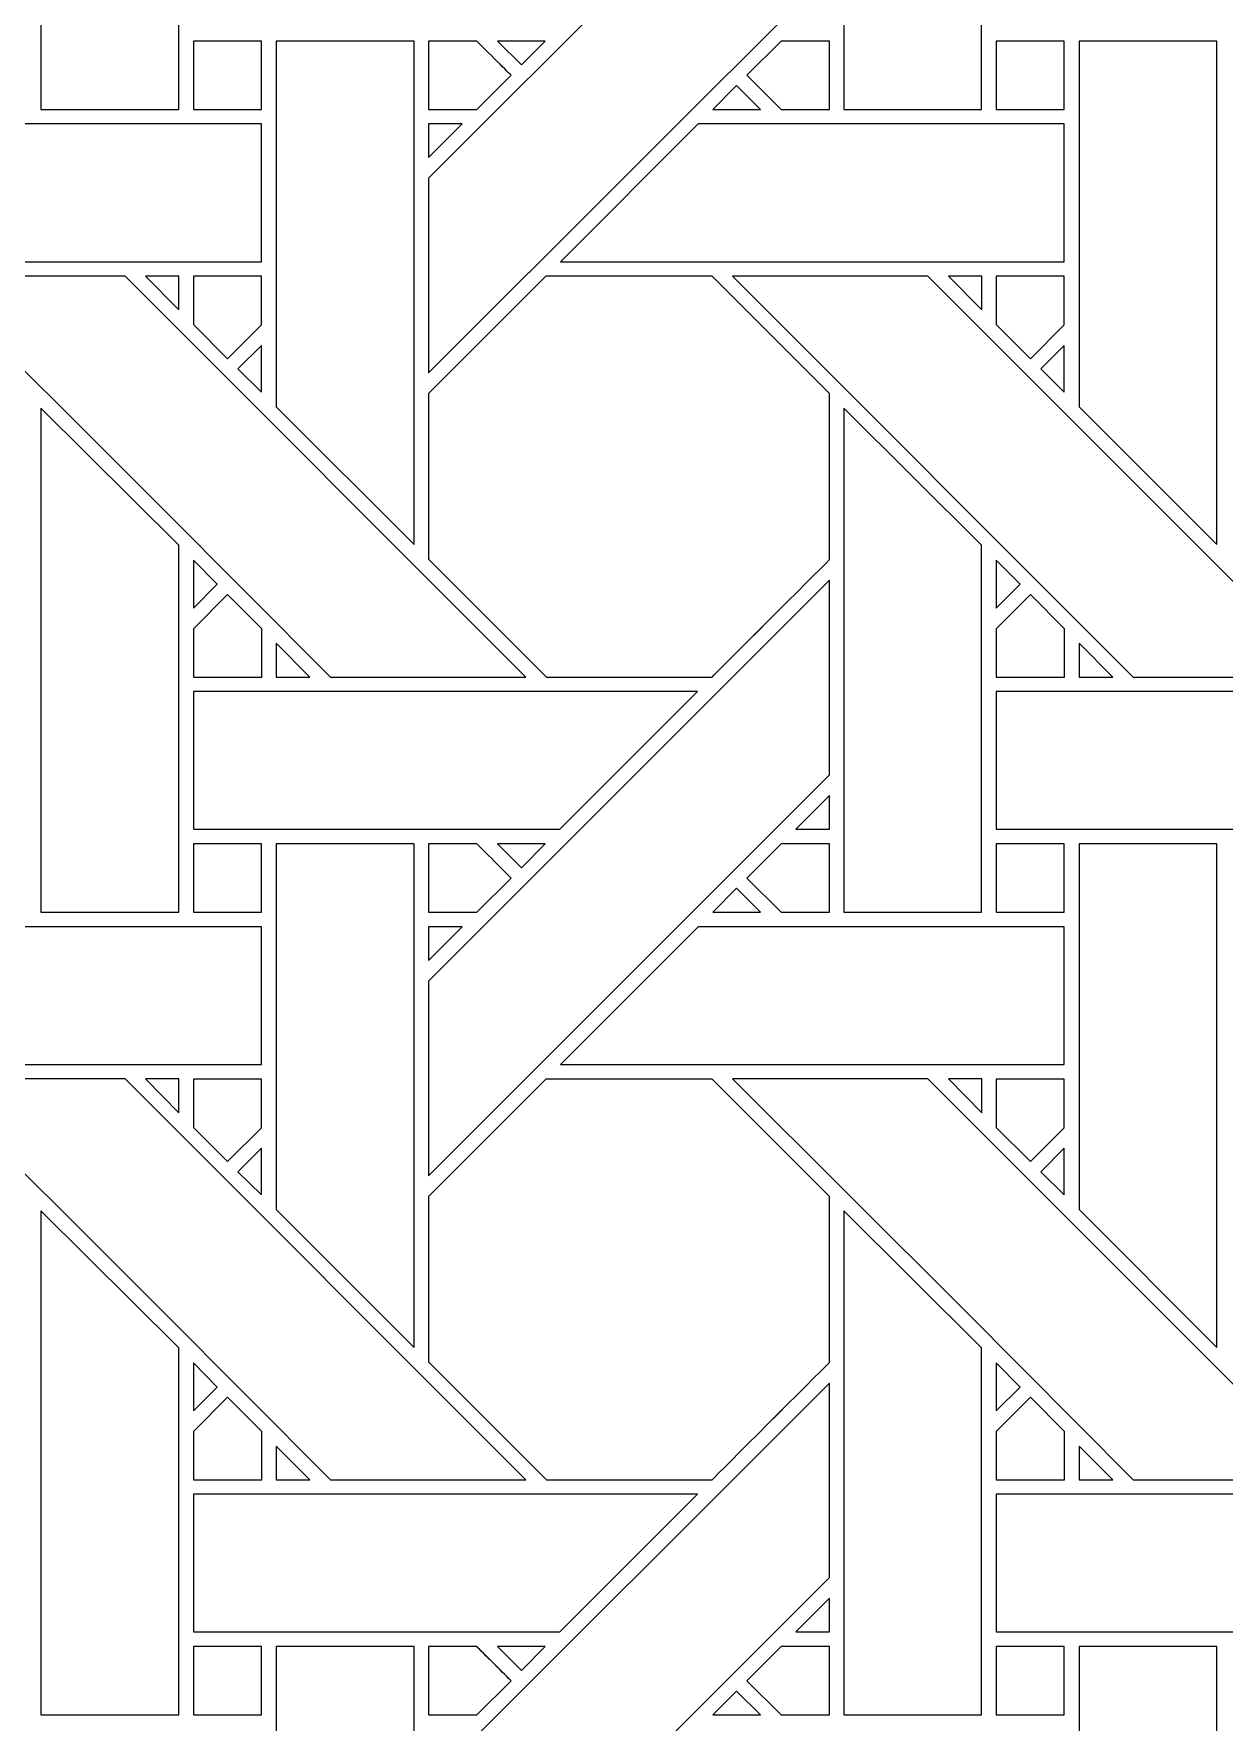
# Model space of a CAD drawing. Header units: inches. Extents: x 3.4 to 21.4, y 0.1 to 18.1.
# Drawn here: x 14.051 to 15.458, y 2.405 to 4.4 of the extents above; entities that cross this region are included whole.
import ezdxf

# ---------------------------------------------------------------- set-up
doc = ezdxf.new("R2010")
doc.units = ezdxf.units.IN
doc.header["$MEASUREMENT"] = 0
doc.layers.add('Design', color=7, linetype='Continuous', lineweight=0)

msp = doc.modelspace()

# ---------------------------------------------------------------- linework, layer by layer
at = {"layer": 'Design'}
for points, knots in [([(12.3829, 18.0948), (7.4123, 18.0948), (3.3829, 14.0653), (3.3829, 9.0948), (3.3829, 4.1242), (7.4123, 0.0948), (12.3829, 0.0948), (17.3534, 0.0948), (21.3829, 4.1242), (21.3829, 9.0948), (21.3829, 14.0653), (17.3534, 18.0948), (12.3829, 18.0948)], [0, 0, 0, 0, 1, 1, 1, 2, 2, 2, 3, 3, 3, 4, 4, 4, 4]), ([(12.3829, 17.2202), (7.8953, 17.2202), (4.2574, 13.5823), (4.2574, 9.0948), (4.2574, 4.6072), (7.8953, 0.9693), (12.3829, 0.9693), (16.8704, 0.9693), (20.5083, 4.6072), (20.5083, 9.0948), (20.5083, 13.5823), (16.8704, 17.2202), (12.3829, 17.2202)], [0, 0, 0, 0, 1, 1, 1, 2, 2, 2, 3, 3, 3, 4, 4, 4, 4]), ([(14.2227, 4.7445), (14.2227, 4.7445), (14.2227, 4.3108), (14.2227, 4.3108), (14.2227, 4.3108), (14.0599, 4.3108), (14.0599, 4.3108), (14.0599, 4.3108), (14.0599, 4.9066), (14.0599, 4.9066), (14.0599, 4.9066), (14.2227, 4.7445), (14.2227, 4.7445)], [0, 0, 0, 0, 1, 1, 1, 2, 2, 2, 3, 3, 3, 4, 4, 4, 4]), ([(15.1714, 4.7445), (15.1714, 4.7445), (15.1714, 4.3108), (15.1714, 4.3108), (15.1714, 4.3108), (15.0087, 4.3108), (15.0087, 4.3108), (15.0087, 4.3108), (15.0087, 4.9066), (15.0087, 4.9066), (15.0087, 4.9066), (15.1714, 4.7445), (15.1714, 4.7445)], [0, 0, 0, 0, 1, 1, 1, 2, 2, 2, 3, 3, 3, 4, 4, 4, 4]), ([(14.5179, 4.2294), (14.5179, 4.2294), (14.9915, 4.703), (14.9915, 4.703), (14.9915, 4.703), (14.9915, 4.473), (14.9915, 4.473), (14.9915, 4.473), (14.5179, 3.9994), (14.5179, 3.9994), (14.5179, 3.9994), (14.5179, 4.2294), (14.5179, 4.2294)], [0, 0, 0, 0, 1, 1, 1, 2, 2, 2, 3, 3, 3, 4, 4, 4, 4]), ([(14.24, 4.3915), (14.24, 4.3915), (14.3203, 4.3915), (14.3203, 4.3915), (14.3203, 4.3915), (14.3203, 4.3107), (14.3203, 4.3107), (14.3203, 4.3107), (14.24, 4.3107), (14.24, 4.3107), (14.24, 4.3107), (14.24, 4.3915), (14.24, 4.3915)], [0, 0, 0, 0, 1, 1, 1, 2, 2, 2, 3, 3, 3, 4, 4, 4, 4]), ([(14.24, 4.3107), (14.24, 4.3107), (14.24, 4.3915), (14.24, 4.3915), (14.24, 4.3915), (14.3203, 4.3915), (14.3203, 4.3915), (14.3203, 4.3915), (14.3203, 4.3107), (14.3203, 4.3107), (14.3203, 4.3107), (14.24, 4.3107), (14.24, 4.3107)], [0, 0, 0, 0, 1, 1, 1, 2, 2, 2, 3, 3, 3, 4, 4, 4, 4]), ([(14.5007, 4.3916), (14.5007, 4.3916), (14.5007, 3.7964), (14.5007, 3.7964), (14.5007, 3.7964), (14.3378, 3.9594), (14.3378, 3.9594), (14.3378, 3.9594), (14.3378, 4.3916), (14.3378, 4.3916), (14.3378, 4.3916), (14.5007, 4.3916), (14.5007, 4.3916)], [0, 0, 0, 0, 1, 1, 1, 2, 2, 2, 3, 3, 3, 4, 4, 4, 4]), ([(14.5749, 4.3915), (14.5801, 4.3864), (14.6108, 4.3556), (14.6153, 4.3512), (14.6153, 4.3512), (14.5748, 4.3107), (14.5748, 4.3107), (14.5748, 4.3107), (14.5179, 4.3107), (14.5179, 4.3107), (14.5179, 4.3107), (14.5179, 4.3915), (14.5179, 4.3915), (14.5179, 4.3915), (14.5749, 4.3915), (14.5749, 4.3915)], [0, 0, 0, 0, 1, 1, 1, 2, 2, 2, 3, 3, 3, 4, 4, 4, 5, 5, 5, 5]), ([(14.5179, 4.3107), (14.5179, 4.3107), (14.5179, 4.3915), (14.5179, 4.3915), (14.5179, 4.3915), (14.5749, 4.3915), (14.5749, 4.3915), (14.5801, 4.3864), (14.6108, 4.3556), (14.6153, 4.3512), (14.6153, 4.3512), (14.5748, 4.3107), (14.5748, 4.3107), (14.5748, 4.3107), (14.5179, 4.3107), (14.5179, 4.3107)], [0, 0, 0, 0, 1, 1, 1, 2, 2, 2, 3, 3, 3, 4, 4, 4, 5, 5, 5, 5]), ([(14.5993, 4.3916), (14.5993, 4.3916), (14.6557, 4.3916), (14.6557, 4.3916), (14.6557, 4.3916), (14.6275, 4.3634), (14.6275, 4.3634), (14.6275, 4.3634), (14.5993, 4.3916), (14.5993, 4.3916)], [0, 0, 0, 0, 1, 1, 1, 2, 2, 2, 3, 3, 3, 3]), ([(14.9344, 4.3107), (14.9344, 4.3107), (14.8941, 4.3511), (14.8941, 4.3511), (14.8941, 4.3511), (14.9345, 4.3915), (14.9345, 4.3915), (14.9345, 4.3915), (14.9915, 4.3915), (14.9915, 4.3915), (14.9915, 4.3915), (14.9915, 4.3107), (14.9915, 4.3107), (14.9915, 4.3107), (14.9344, 4.3107), (14.9344, 4.3107)], [0, 0, 0, 0, 1, 1, 1, 2, 2, 2, 3, 3, 3, 4, 4, 4, 5, 5, 5, 5]), ([(14.8941, 4.3511), (14.8941, 4.3511), (14.9345, 4.3915), (14.9345, 4.3915), (14.9345, 4.3915), (14.9915, 4.3915), (14.9915, 4.3915), (14.9915, 4.3915), (14.9915, 4.3107), (14.9915, 4.3107), (14.9915, 4.3107), (14.9344, 4.3107), (14.9344, 4.3107), (14.9344, 4.3107), (14.8941, 4.3511), (14.8941, 4.3511)], [0, 0, 0, 0, 1, 1, 1, 2, 2, 2, 3, 3, 3, 4, 4, 4, 5, 5, 5, 5]), ([(15.1887, 4.3915), (15.1887, 4.3915), (15.269, 4.3915), (15.269, 4.3915), (15.269, 4.3915), (15.269, 4.3107), (15.269, 4.3107), (15.269, 4.3107), (15.1887, 4.3107), (15.1887, 4.3107), (15.1887, 4.3107), (15.1887, 4.3915), (15.1887, 4.3915)], [0, 0, 0, 0, 1, 1, 1, 2, 2, 2, 3, 3, 3, 4, 4, 4, 4]), ([(15.1887, 4.3107), (15.1887, 4.3107), (15.1887, 4.3915), (15.1887, 4.3915), (15.1887, 4.3915), (15.269, 4.3915), (15.269, 4.3915), (15.269, 4.3915), (15.269, 4.3107), (15.269, 4.3107), (15.269, 4.3107), (15.1887, 4.3107), (15.1887, 4.3107)], [0, 0, 0, 0, 1, 1, 1, 2, 2, 2, 3, 3, 3, 4, 4, 4, 4]), ([(15.4494, 4.3916), (15.4494, 4.3916), (15.4494, 3.7964), (15.4494, 3.7964), (15.4494, 3.7964), (15.2865, 3.9594), (15.2865, 3.9594), (15.2865, 3.9594), (15.2865, 4.3916), (15.2865, 4.3916), (15.2865, 4.3916), (15.4494, 4.3916), (15.4494, 4.3916)], [0, 0, 0, 0, 1, 1, 1, 2, 2, 2, 3, 3, 3, 4, 4, 4, 4]), ([(14.9102, 4.3108), (14.9102, 4.3108), (14.8537, 4.3108), (14.8537, 4.3108), (14.8537, 4.3108), (14.8819, 4.339), (14.8819, 4.339), (14.8819, 4.339), (14.9102, 4.3108), (14.9102, 4.3108)], [0, 0, 0, 0, 1, 1, 1, 2, 2, 2, 3, 3, 3, 3]), ([(13.725, 4.1308), (13.725, 4.1308), (13.8878, 4.2936), (13.8878, 4.2936), (13.8878, 4.2936), (14.3203, 4.2936), (14.3203, 4.2936), (14.3203, 4.2936), (14.3203, 4.1308), (14.3203, 4.1308), (14.3203, 4.1308), (13.725, 4.1308), (13.725, 4.1308)], [0, 0, 0, 0, 1, 1, 1, 2, 2, 2, 3, 3, 3, 4, 4, 4, 4]), ([(14.5577, 4.2936), (14.5577, 4.2936), (14.5179, 4.2538), (14.5179, 4.2538), (14.5179, 4.2538), (14.5179, 4.2936), (14.5179, 4.2936), (14.5179, 4.2936), (14.5577, 4.2936), (14.5577, 4.2936)], [0, 0, 0, 0, 1, 1, 1, 2, 2, 2, 3, 3, 3, 3]), ([(14.6737, 4.1308), (14.6737, 4.1308), (14.8365, 4.2936), (14.8365, 4.2936), (14.8365, 4.2936), (15.269, 4.2936), (15.269, 4.2936), (15.269, 4.2936), (15.269, 4.1308), (15.269, 4.1308), (15.269, 4.1308), (14.6737, 4.1308), (14.6737, 4.1308)], [0, 0, 0, 0, 1, 1, 1, 2, 2, 2, 3, 3, 3, 4, 4, 4, 4]), ([(14.2027, 3.84), (14.2027, 3.84), (13.9283, 4.1137), (13.9283, 4.1137), (13.9283, 4.1137), (14.1592, 4.1137), (14.1592, 4.1137), (14.1592, 4.1137), (14.6329, 3.64), (14.6329, 3.64), (14.6329, 3.64), (14.4018, 3.64), (14.4018, 3.64), (14.4018, 3.64), (14.2027, 3.84), (14.2027, 3.84)], [0, 0, 0, 0, 1, 1, 1, 2, 2, 2, 3, 3, 3, 4, 4, 4, 5, 5, 5, 5]), ([(14.2228, 4.1137), (14.2228, 4.1137), (14.2228, 4.0739), (14.2228, 4.0739), (14.2228, 4.0739), (14.1833, 4.1137), (14.1833, 4.1137), (14.1833, 4.1137), (14.2228, 4.1137), (14.2228, 4.1137)], [0, 0, 0, 0, 1, 1, 1, 2, 2, 2, 3, 3, 3, 3]), ([(14.3203, 4.1137), (14.3203, 4.1137), (14.3203, 4.0561), (14.3203, 4.0561), (14.3203, 4.0561), (14.2803, 4.0161), (14.2803, 4.0161), (14.2803, 4.0161), (14.24, 4.0564), (14.24, 4.0564), (14.24, 4.0564), (14.24, 4.1137), (14.24, 4.1137), (14.24, 4.1137), (14.3203, 4.1137), (14.3203, 4.1137)], [0, 0, 0, 0, 1, 1, 1, 2, 2, 2, 3, 3, 3, 4, 4, 4, 5, 5, 5, 5]), ([(14.2803, 4.0161), (14.2803, 4.0161), (14.24, 4.0564), (14.24, 4.0564), (14.24, 4.0564), (14.24, 4.1137), (14.24, 4.1137), (14.24, 4.1137), (14.3203, 4.1137), (14.3203, 4.1137), (14.3203, 4.1137), (14.3203, 4.0561), (14.3203, 4.0561), (14.3203, 4.0561), (14.2803, 4.0161), (14.2803, 4.0161)], [0, 0, 0, 0, 1, 1, 1, 2, 2, 2, 3, 3, 3, 4, 4, 4, 5, 5, 5, 5]), ([(14.6566, 4.1136), (14.6566, 4.1136), (14.8528, 4.1136), (14.8528, 4.1136), (14.8528, 4.1136), (14.9915, 3.9749), (14.9915, 3.9749), (14.9915, 3.9749), (14.9915, 3.7787), (14.9915, 3.7787), (14.9737, 3.7608), (14.8618, 3.649), (14.8528, 3.64), (14.8528, 3.64), (14.6571, 3.64), (14.6571, 3.64), (14.6571, 3.64), (14.5179, 3.7793), (14.5179, 3.7793), (14.5179, 3.7793), (14.5179, 3.9749), (14.5179, 3.9749), (14.5179, 3.9749), (14.6566, 4.1136), (14.6566, 4.1136)], [0, 0, 0, 0, 1, 1, 1, 2, 2, 2, 3, 3, 3, 4, 4, 4, 5, 5, 5, 6, 6, 6, 7, 7, 7, 8, 8, 8, 8]), ([(14.5179, 3.7793), (14.5179, 3.7793), (14.5179, 3.9749), (14.5179, 3.9749), (14.5179, 3.9749), (14.6566, 4.1136), (14.6566, 4.1136), (14.6566, 4.1136), (14.8528, 4.1136), (14.8528, 4.1136), (14.8528, 4.1136), (14.9915, 3.9749), (14.9915, 3.9749), (14.9915, 3.9749), (14.9915, 3.7787), (14.9915, 3.7787), (14.9737, 3.7607), (14.8617, 3.649), (14.8528, 3.64), (14.8528, 3.64), (14.6571, 3.64), (14.6571, 3.64), (14.6571, 3.64), (14.5179, 3.7793), (14.5179, 3.7793)], [0, 0, 0, 0, 1, 1, 1, 2, 2, 2, 3, 3, 3, 4, 4, 4, 5, 5, 5, 6, 6, 6, 7, 7, 7, 8, 8, 8, 8]), ([(14.877, 4.1137), (14.877, 4.1137), (15.1079, 4.1137), (15.1079, 4.1137), (15.1079, 4.1137), (15.5816, 3.64), (15.5816, 3.64), (15.5816, 3.64), (15.3506, 3.64), (15.3506, 3.64), (15.3506, 3.64), (14.877, 4.1137), (14.877, 4.1137)], [0, 0, 0, 0, 1, 1, 1, 2, 2, 2, 3, 3, 3, 4, 4, 4, 4]), ([(15.1715, 4.1137), (15.1715, 4.1137), (15.1715, 4.0739), (15.1715, 4.0739), (15.1715, 4.0739), (15.1321, 4.1137), (15.1321, 4.1137), (15.1321, 4.1137), (15.1715, 4.1137), (15.1715, 4.1137)], [0, 0, 0, 0, 1, 1, 1, 2, 2, 2, 3, 3, 3, 3]), ([(15.269, 4.1137), (15.269, 4.1137), (15.269, 4.0561), (15.269, 4.0561), (15.269, 4.0561), (15.2291, 4.0161), (15.2291, 4.0161), (15.2291, 4.0161), (15.1887, 4.0564), (15.1887, 4.0564), (15.1887, 4.0564), (15.1887, 4.1137), (15.1887, 4.1137), (15.1887, 4.1137), (15.269, 4.1137), (15.269, 4.1137)], [0, 0, 0, 0, 1, 1, 1, 2, 2, 2, 3, 3, 3, 4, 4, 4, 5, 5, 5, 5]), ([(15.2291, 4.0161), (15.2291, 4.0161), (15.1887, 4.0564), (15.1887, 4.0564), (15.1887, 4.0564), (15.1887, 4.1137), (15.1887, 4.1137), (15.1887, 4.1137), (15.269, 4.1137), (15.269, 4.1137), (15.269, 4.1137), (15.269, 4.0561), (15.269, 4.0561), (15.269, 4.0561), (15.2291, 4.0161), (15.2291, 4.0161)], [0, 0, 0, 0, 1, 1, 1, 2, 2, 2, 3, 3, 3, 4, 4, 4, 5, 5, 5, 5]), ([(14.3203, 4.0319), (14.3203, 4.0319), (14.3203, 3.9767), (14.3203, 3.9767), (14.3203, 3.9767), (14.2925, 4.0041), (14.2925, 4.0041), (14.2925, 4.0041), (14.3203, 4.0319), (14.3203, 4.0319)], [0, 0, 0, 0, 1, 1, 1, 2, 2, 2, 3, 3, 3, 3]), ([(15.269, 4.0319), (15.269, 4.0319), (15.269, 3.9767), (15.269, 3.9767), (15.269, 3.9767), (15.2412, 4.0041), (15.2412, 4.0041), (15.2412, 4.0041), (15.269, 4.0319), (15.269, 4.0319)], [0, 0, 0, 0, 1, 1, 1, 2, 2, 2, 3, 3, 3, 3]), ([(14.2227, 3.7957), (14.2227, 3.7957), (14.2227, 3.362), (14.2227, 3.362), (14.2227, 3.362), (14.0599, 3.362), (14.0599, 3.362), (14.0599, 3.362), (14.0599, 3.9579), (14.0599, 3.9579), (14.0599, 3.9579), (14.2227, 3.7957), (14.2227, 3.7957)], [0, 0, 0, 0, 1, 1, 1, 2, 2, 2, 3, 3, 3, 4, 4, 4, 4]), ([(15.1714, 3.7957), (15.1714, 3.7957), (15.1714, 3.362), (15.1714, 3.362), (15.1714, 3.362), (15.0087, 3.362), (15.0087, 3.362), (15.0087, 3.362), (15.0087, 3.9579), (15.0087, 3.9579), (15.0087, 3.9579), (15.1714, 3.7957), (15.1714, 3.7957)], [0, 0, 0, 0, 1, 1, 1, 2, 2, 2, 3, 3, 3, 4, 4, 4, 4]), ([(14.24, 3.7215), (14.24, 3.7215), (14.24, 3.7782), (14.24, 3.7782), (14.24, 3.7782), (14.2682, 3.7497), (14.2682, 3.7497), (14.2682, 3.7497), (14.24, 3.7215), (14.24, 3.7215)], [0, 0, 0, 0, 1, 1, 1, 2, 2, 2, 3, 3, 3, 3]), ([(15.1887, 3.7215), (15.1887, 3.7215), (15.1887, 3.7782), (15.1887, 3.7782), (15.1887, 3.7782), (15.2169, 3.7497), (15.2169, 3.7497), (15.2169, 3.7497), (15.1887, 3.7215), (15.1887, 3.7215)], [0, 0, 0, 0, 1, 1, 1, 2, 2, 2, 3, 3, 3, 3]), ([(14.5179, 3.2807), (14.5179, 3.2807), (14.9915, 3.7543), (14.9915, 3.7543), (14.9915, 3.7543), (14.9915, 3.5243), (14.9915, 3.5243), (14.9915, 3.5243), (14.5179, 3.0506), (14.5179, 3.0506), (14.5179, 3.0506), (14.5179, 3.2807), (14.5179, 3.2807)], [0, 0, 0, 0, 1, 1, 1, 2, 2, 2, 3, 3, 3, 4, 4, 4, 4]), ([(14.24, 3.6398), (14.24, 3.6398), (14.24, 3.6971), (14.24, 3.6971), (14.24, 3.6971), (14.2803, 3.7374), (14.2803, 3.7374), (14.2803, 3.7374), (14.3207, 3.6971), (14.3207, 3.6971), (14.3207, 3.6971), (14.3207, 3.6398), (14.3207, 3.6398), (14.3207, 3.6398), (14.24, 3.6398), (14.24, 3.6398)], [0, 0, 0, 0, 1, 1, 1, 2, 2, 2, 3, 3, 3, 4, 4, 4, 5, 5, 5, 5]), ([(14.24, 3.6971), (14.24, 3.6971), (14.2803, 3.7374), (14.2803, 3.7374), (14.2803, 3.7374), (14.3207, 3.6971), (14.3207, 3.6971), (14.3207, 3.6971), (14.3207, 3.6398), (14.3207, 3.6398), (14.3207, 3.6398), (14.24, 3.6398), (14.24, 3.6398), (14.24, 3.6398), (14.24, 3.6971), (14.24, 3.6971)], [0, 0, 0, 0, 1, 1, 1, 2, 2, 2, 3, 3, 3, 4, 4, 4, 5, 5, 5, 5]), ([(15.1887, 3.6398), (15.1887, 3.6398), (15.1887, 3.6971), (15.1887, 3.6971), (15.1887, 3.6971), (15.2291, 3.7374), (15.2291, 3.7374), (15.2291, 3.7374), (15.2694, 3.6971), (15.2694, 3.6971), (15.2694, 3.6971), (15.2694, 3.6398), (15.2694, 3.6398), (15.2694, 3.6398), (15.1887, 3.6398), (15.1887, 3.6398)], [0, 0, 0, 0, 1, 1, 1, 2, 2, 2, 3, 3, 3, 4, 4, 4, 5, 5, 5, 5]), ([(15.1887, 3.6971), (15.1887, 3.6971), (15.2291, 3.7374), (15.2291, 3.7374), (15.2291, 3.7374), (15.2694, 3.6971), (15.2694, 3.6971), (15.2694, 3.6971), (15.2694, 3.6398), (15.2694, 3.6398), (15.2694, 3.6398), (15.1887, 3.6398), (15.1887, 3.6398), (15.1887, 3.6398), (15.1887, 3.6971), (15.1887, 3.6971)], [0, 0, 0, 0, 1, 1, 1, 2, 2, 2, 3, 3, 3, 4, 4, 4, 5, 5, 5, 5]), ([(14.3776, 3.64), (14.3776, 3.64), (14.3379, 3.64), (14.3379, 3.64), (14.3379, 3.64), (14.3379, 3.6798), (14.3379, 3.6798), (14.3379, 3.6798), (14.3776, 3.64), (14.3776, 3.64)], [0, 0, 0, 0, 1, 1, 1, 2, 2, 2, 3, 3, 3, 3]), ([(15.3264, 3.64), (15.3264, 3.64), (15.2866, 3.64), (15.2866, 3.64), (15.2866, 3.64), (15.2866, 3.6798), (15.2866, 3.6798), (15.2866, 3.6798), (15.3264, 3.64), (15.3264, 3.64)], [0, 0, 0, 0, 1, 1, 1, 2, 2, 2, 3, 3, 3, 3]), ([(14.24, 3.4601), (14.24, 3.4601), (14.24, 3.6228), (14.24, 3.6228), (14.24, 3.6228), (14.8357, 3.6228), (14.8357, 3.6228), (14.8357, 3.6228), (14.673, 3.4601), (14.673, 3.4601), (14.673, 3.4601), (14.24, 3.4601), (14.24, 3.4601)], [0, 0, 0, 0, 1, 1, 1, 2, 2, 2, 3, 3, 3, 4, 4, 4, 4]), ([(15.1887, 3.4601), (15.1887, 3.4601), (15.1887, 3.6228), (15.1887, 3.6228), (15.1887, 3.6228), (15.7844, 3.6228), (15.7844, 3.6228), (15.7844, 3.6228), (15.6217, 3.4601), (15.6217, 3.4601), (15.6217, 3.4601), (15.1887, 3.4601), (15.1887, 3.4601)], [0, 0, 0, 0, 1, 1, 1, 2, 2, 2, 3, 3, 3, 4, 4, 4, 4]), ([(14.9517, 3.4601), (14.9517, 3.4601), (14.9915, 3.4999), (14.9915, 3.4999), (14.9915, 3.4999), (14.9915, 3.4601), (14.9915, 3.4601), (14.9915, 3.4601), (14.9517, 3.4601), (14.9517, 3.4601)], [0, 0, 0, 0, 1, 1, 1, 2, 2, 2, 3, 3, 3, 3]), ([(14.24, 3.4428), (14.24, 3.4428), (14.3203, 3.4428), (14.3203, 3.4428), (14.3203, 3.4428), (14.3203, 3.362), (14.3203, 3.362), (14.3203, 3.362), (14.24, 3.362), (14.24, 3.362), (14.24, 3.362), (14.24, 3.4428), (14.24, 3.4428)], [0, 0, 0, 0, 1, 1, 1, 2, 2, 2, 3, 3, 3, 4, 4, 4, 4]), ([(14.24, 3.362), (14.24, 3.362), (14.24, 3.4428), (14.24, 3.4428), (14.24, 3.4428), (14.3203, 3.4428), (14.3203, 3.4428), (14.3203, 3.4428), (14.3203, 3.362), (14.3203, 3.362), (14.3203, 3.362), (14.24, 3.362), (14.24, 3.362)], [0, 0, 0, 0, 1, 1, 1, 2, 2, 2, 3, 3, 3, 4, 4, 4, 4]), ([(14.5007, 3.4428), (14.5007, 3.4428), (14.5007, 2.8477), (14.5007, 2.8477), (14.5007, 2.8477), (14.3378, 3.0106), (14.3378, 3.0106), (14.3378, 3.0106), (14.3378, 3.4428), (14.3378, 3.4428), (14.3378, 3.4428), (14.5007, 3.4428), (14.5007, 3.4428)], [0, 0, 0, 0, 1, 1, 1, 2, 2, 2, 3, 3, 3, 4, 4, 4, 4]), ([(14.5749, 3.4428), (14.5801, 3.4377), (14.6108, 3.4069), (14.6153, 3.4024), (14.6153, 3.4024), (14.5748, 3.362), (14.5748, 3.362), (14.5748, 3.362), (14.5179, 3.362), (14.5179, 3.362), (14.5179, 3.362), (14.5179, 3.4428), (14.5179, 3.4428), (14.5179, 3.4428), (14.5749, 3.4428), (14.5749, 3.4428)], [0, 0, 0, 0, 1, 1, 1, 2, 2, 2, 3, 3, 3, 4, 4, 4, 5, 5, 5, 5]), ([(14.5179, 3.362), (14.5179, 3.362), (14.5179, 3.4428), (14.5179, 3.4428), (14.5179, 3.4428), (14.5749, 3.4428), (14.5749, 3.4428), (14.5801, 3.4377), (14.6108, 3.4069), (14.6153, 3.4024), (14.6153, 3.4024), (14.5748, 3.362), (14.5748, 3.362), (14.5748, 3.362), (14.5179, 3.362), (14.5179, 3.362)], [0, 0, 0, 0, 1, 1, 1, 2, 2, 2, 3, 3, 3, 4, 4, 4, 5, 5, 5, 5]), ([(14.5993, 3.4428), (14.5993, 3.4428), (14.6558, 3.4428), (14.6558, 3.4428), (14.6558, 3.4428), (14.6275, 3.4146), (14.6275, 3.4146), (14.6275, 3.4146), (14.5993, 3.4428), (14.5993, 3.4428)], [0, 0, 0, 0, 1, 1, 1, 2, 2, 2, 3, 3, 3, 3]), ([(14.9344, 3.362), (14.9344, 3.362), (14.8941, 3.4024), (14.8941, 3.4024), (14.8941, 3.4024), (14.9345, 3.4428), (14.9345, 3.4428), (14.9345, 3.4428), (14.9915, 3.4428), (14.9915, 3.4428), (14.9915, 3.4428), (14.9915, 3.362), (14.9915, 3.362), (14.9915, 3.362), (14.9344, 3.362), (14.9344, 3.362)], [0, 0, 0, 0, 1, 1, 1, 2, 2, 2, 3, 3, 3, 4, 4, 4, 5, 5, 5, 5]), ([(14.8941, 3.4024), (14.8941, 3.4024), (14.9345, 3.4428), (14.9345, 3.4428), (14.9345, 3.4428), (14.9915, 3.4428), (14.9915, 3.4428), (14.9915, 3.4428), (14.9915, 3.362), (14.9915, 3.362), (14.9915, 3.362), (14.9344, 3.362), (14.9344, 3.362), (14.9344, 3.362), (14.8941, 3.4024), (14.8941, 3.4024)], [0, 0, 0, 0, 1, 1, 1, 2, 2, 2, 3, 3, 3, 4, 4, 4, 5, 5, 5, 5]), ([(15.1887, 3.4428), (15.1887, 3.4428), (15.269, 3.4428), (15.269, 3.4428), (15.269, 3.4428), (15.269, 3.362), (15.269, 3.362), (15.269, 3.362), (15.1887, 3.362), (15.1887, 3.362), (15.1887, 3.362), (15.1887, 3.4428), (15.1887, 3.4428)], [0, 0, 0, 0, 1, 1, 1, 2, 2, 2, 3, 3, 3, 4, 4, 4, 4]), ([(15.1887, 3.362), (15.1887, 3.362), (15.1887, 3.4428), (15.1887, 3.4428), (15.1887, 3.4428), (15.269, 3.4428), (15.269, 3.4428), (15.269, 3.4428), (15.269, 3.362), (15.269, 3.362), (15.269, 3.362), (15.1887, 3.362), (15.1887, 3.362)], [0, 0, 0, 0, 1, 1, 1, 2, 2, 2, 3, 3, 3, 4, 4, 4, 4]), ([(15.4494, 3.4428), (15.4494, 3.4428), (15.4494, 2.8477), (15.4494, 2.8477), (15.4494, 2.8477), (15.2865, 3.0106), (15.2865, 3.0106), (15.2865, 3.0106), (15.2865, 3.4428), (15.2865, 3.4428), (15.2865, 3.4428), (15.4494, 3.4428), (15.4494, 3.4428)], [0, 0, 0, 0, 1, 1, 1, 2, 2, 2, 3, 3, 3, 4, 4, 4, 4]), ([(14.9102, 3.362), (14.9102, 3.362), (14.8537, 3.362), (14.8537, 3.362), (14.8537, 3.362), (14.8819, 3.3903), (14.8819, 3.3903), (14.8819, 3.3903), (14.9102, 3.362), (14.9102, 3.362)], [0, 0, 0, 0, 1, 1, 1, 2, 2, 2, 3, 3, 3, 3]), ([(13.725, 3.1821), (13.725, 3.1821), (13.8878, 3.3449), (13.8878, 3.3449), (13.8878, 3.3449), (14.3203, 3.3449), (14.3203, 3.3449), (14.3203, 3.3449), (14.3203, 3.1821), (14.3203, 3.1821), (14.3203, 3.1821), (13.725, 3.1821), (13.725, 3.1821)], [0, 0, 0, 0, 1, 1, 1, 2, 2, 2, 3, 3, 3, 4, 4, 4, 4]), ([(14.5577, 3.3449), (14.5577, 3.3449), (14.5179, 3.3051), (14.5179, 3.3051), (14.5179, 3.3051), (14.5179, 3.3449), (14.5179, 3.3449), (14.5179, 3.3449), (14.5577, 3.3449), (14.5577, 3.3449)], [0, 0, 0, 0, 1, 1, 1, 2, 2, 2, 3, 3, 3, 3]), ([(14.6737, 3.1821), (14.6737, 3.1821), (14.8365, 3.3449), (14.8365, 3.3449), (14.8365, 3.3449), (15.269, 3.3449), (15.269, 3.3449), (15.269, 3.3449), (15.269, 3.1821), (15.269, 3.1821), (15.269, 3.1821), (14.6737, 3.1821), (14.6737, 3.1821)], [0, 0, 0, 0, 1, 1, 1, 2, 2, 2, 3, 3, 3, 4, 4, 4, 4]), ([(14.2027, 2.8912), (14.2027, 2.8912), (13.9283, 3.165), (13.9283, 3.165), (13.9283, 3.165), (14.1592, 3.165), (14.1592, 3.165), (14.1592, 3.165), (14.6329, 2.6913), (14.6329, 2.6913), (14.6329, 2.6913), (14.4018, 2.6913), (14.4018, 2.6913), (14.4018, 2.6913), (14.2027, 2.8912), (14.2027, 2.8912)], [0, 0, 0, 0, 1, 1, 1, 2, 2, 2, 3, 3, 3, 4, 4, 4, 5, 5, 5, 5]), ([(14.2228, 3.165), (14.2228, 3.165), (14.2228, 3.1251), (14.2228, 3.1251), (14.2228, 3.1251), (14.1833, 3.165), (14.1833, 3.165), (14.1833, 3.165), (14.2228, 3.165), (14.2228, 3.165)], [0, 0, 0, 0, 1, 1, 1, 2, 2, 2, 3, 3, 3, 3]), ([(14.3203, 3.1649), (14.3203, 3.1649), (14.3203, 3.1073), (14.3203, 3.1073), (14.3203, 3.1073), (14.2803, 3.0674), (14.2803, 3.0674), (14.2803, 3.0674), (14.24, 3.1077), (14.24, 3.1077), (14.24, 3.1077), (14.24, 3.1649), (14.24, 3.1649), (14.24, 3.1649), (14.3203, 3.1649), (14.3203, 3.1649)], [0, 0, 0, 0, 1, 1, 1, 2, 2, 2, 3, 3, 3, 4, 4, 4, 5, 5, 5, 5]), ([(14.2803, 3.0674), (14.2803, 3.0674), (14.24, 3.1077), (14.24, 3.1077), (14.24, 3.1077), (14.24, 3.1649), (14.24, 3.1649), (14.24, 3.1649), (14.3203, 3.1649), (14.3203, 3.1649), (14.3203, 3.1649), (14.3203, 3.1073), (14.3203, 3.1073), (14.3203, 3.1073), (14.2803, 3.0674), (14.2803, 3.0674)], [0, 0, 0, 0, 1, 1, 1, 2, 2, 2, 3, 3, 3, 4, 4, 4, 5, 5, 5, 5]), ([(14.6566, 3.1649), (14.6566, 3.1649), (14.8528, 3.1649), (14.8528, 3.1649), (14.8528, 3.1649), (14.9915, 3.0262), (14.9915, 3.0262), (14.9915, 3.0262), (14.9915, 2.83), (14.9915, 2.83), (14.9737, 2.812), (14.8618, 2.7003), (14.8528, 2.6913), (14.8528, 2.6913), (14.6571, 2.6913), (14.6571, 2.6913), (14.6571, 2.6913), (14.5179, 2.8305), (14.5179, 2.8305), (14.5179, 2.8305), (14.5179, 3.0262), (14.5179, 3.0262), (14.5179, 3.0262), (14.6566, 3.1649), (14.6566, 3.1649)], [0, 0, 0, 0, 1, 1, 1, 2, 2, 2, 3, 3, 3, 4, 4, 4, 5, 5, 5, 6, 6, 6, 7, 7, 7, 8, 8, 8, 8]), ([(14.5179, 2.8305), (14.5179, 2.8305), (14.5179, 3.0262), (14.5179, 3.0262), (14.5179, 3.0262), (14.6566, 3.1649), (14.6566, 3.1649), (14.6566, 3.1649), (14.8528, 3.1649), (14.8528, 3.1649), (14.8528, 3.1649), (14.9915, 3.0262), (14.9915, 3.0262), (14.9915, 3.0262), (14.9915, 2.83), (14.9915, 2.83), (14.9737, 2.812), (14.8617, 2.7002), (14.8528, 2.6913), (14.8528, 2.6913), (14.6571, 2.6913), (14.6571, 2.6913), (14.6571, 2.6913), (14.5179, 2.8305), (14.5179, 2.8305)], [0, 0, 0, 0, 1, 1, 1, 2, 2, 2, 3, 3, 3, 4, 4, 4, 5, 5, 5, 6, 6, 6, 7, 7, 7, 8, 8, 8, 8]), ([(15.1514, 2.8912), (15.1514, 2.8912), (14.877, 3.165), (14.877, 3.165), (14.877, 3.165), (15.1079, 3.165), (15.1079, 3.165), (15.1079, 3.165), (15.5816, 2.6913), (15.5816, 2.6913), (15.5816, 2.6913), (15.3506, 2.6913), (15.3506, 2.6913), (15.3506, 2.6913), (15.1514, 2.8912), (15.1514, 2.8912)], [0, 0, 0, 0, 1, 1, 1, 2, 2, 2, 3, 3, 3, 4, 4, 4, 5, 5, 5, 5]), ([(15.1715, 3.165), (15.1715, 3.165), (15.1715, 3.1251), (15.1715, 3.1251), (15.1715, 3.1251), (15.1321, 3.165), (15.1321, 3.165), (15.1321, 3.165), (15.1715, 3.165), (15.1715, 3.165)], [0, 0, 0, 0, 1, 1, 1, 2, 2, 2, 3, 3, 3, 3]), ([(15.269, 3.1649), (15.269, 3.1649), (15.269, 3.1073), (15.269, 3.1073), (15.269, 3.1073), (15.2291, 3.0674), (15.2291, 3.0674), (15.2291, 3.0674), (15.1887, 3.1077), (15.1887, 3.1077), (15.1887, 3.1077), (15.1887, 3.1649), (15.1887, 3.1649), (15.1887, 3.1649), (15.269, 3.1649), (15.269, 3.1649)], [0, 0, 0, 0, 1, 1, 1, 2, 2, 2, 3, 3, 3, 4, 4, 4, 5, 5, 5, 5]), ([(15.2291, 3.0674), (15.2291, 3.0674), (15.1887, 3.1077), (15.1887, 3.1077), (15.1887, 3.1077), (15.1887, 3.1649), (15.1887, 3.1649), (15.1887, 3.1649), (15.269, 3.1649), (15.269, 3.1649), (15.269, 3.1649), (15.269, 3.1073), (15.269, 3.1073), (15.269, 3.1073), (15.2291, 3.0674), (15.2291, 3.0674)], [0, 0, 0, 0, 1, 1, 1, 2, 2, 2, 3, 3, 3, 4, 4, 4, 5, 5, 5, 5]), ([(14.3203, 3.0831), (14.3203, 3.0831), (14.3203, 3.028), (14.3203, 3.028), (14.3203, 3.028), (14.2925, 3.0553), (14.2925, 3.0553), (14.2925, 3.0553), (14.3203, 3.0831), (14.3203, 3.0831)], [0, 0, 0, 0, 1, 1, 1, 2, 2, 2, 3, 3, 3, 3]), ([(15.269, 3.0831), (15.269, 3.0831), (15.269, 3.028), (15.269, 3.028), (15.269, 3.028), (15.2412, 3.0553), (15.2412, 3.0553), (15.2412, 3.0553), (15.269, 3.0831), (15.269, 3.0831)], [0, 0, 0, 0, 1, 1, 1, 2, 2, 2, 3, 3, 3, 3]), ([(14.2227, 2.847), (14.2227, 2.847), (14.2227, 2.4133), (14.2227, 2.4133), (14.2227, 2.4133), (14.0599, 2.4133), (14.0599, 2.4133), (14.0599, 2.4133), (14.0599, 3.0091), (14.0599, 3.0091), (14.0599, 3.0091), (14.2227, 2.847), (14.2227, 2.847)], [0, 0, 0, 0, 1, 1, 1, 2, 2, 2, 3, 3, 3, 4, 4, 4, 4]), ([(15.1714, 2.847), (15.1714, 2.847), (15.1714, 2.4133), (15.1714, 2.4133), (15.1714, 2.4133), (15.0087, 2.4133), (15.0087, 2.4133), (15.0087, 2.4133), (15.0087, 3.0091), (15.0087, 3.0091), (15.0087, 3.0091), (15.1714, 2.847), (15.1714, 2.847)], [0, 0, 0, 0, 1, 1, 1, 2, 2, 2, 3, 3, 3, 4, 4, 4, 4]), ([(14.24, 2.7727), (14.24, 2.7727), (14.24, 2.8295), (14.24, 2.8295), (14.24, 2.8295), (14.2682, 2.8009), (14.2682, 2.8009), (14.2682, 2.8009), (14.24, 2.7727), (14.24, 2.7727)], [0, 0, 0, 0, 1, 1, 1, 2, 2, 2, 3, 3, 3, 3]), ([(15.1887, 2.7728), (15.1887, 2.7728), (15.1887, 2.8295), (15.1887, 2.8295), (15.1887, 2.8295), (15.2169, 2.8009), (15.2169, 2.8009), (15.2169, 2.8009), (15.1887, 2.7728), (15.1887, 2.7728)], [0, 0, 0, 0, 1, 1, 1, 2, 2, 2, 3, 3, 3, 3]), ([(14.5179, 2.332), (14.5179, 2.332), (14.9915, 2.8056), (14.9915, 2.8056), (14.9915, 2.8056), (14.9915, 2.5756), (14.9915, 2.5756), (14.9915, 2.5756), (14.5179, 2.1019), (14.5179, 2.1019), (14.5179, 2.1019), (14.5179, 2.332), (14.5179, 2.332)], [0, 0, 0, 0, 1, 1, 1, 2, 2, 2, 3, 3, 3, 4, 4, 4, 4]), ([(14.24, 2.691), (14.24, 2.691), (14.24, 2.7483), (14.24, 2.7483), (14.24, 2.7483), (14.2803, 2.7887), (14.2803, 2.7887), (14.2803, 2.7887), (14.3207, 2.7483), (14.3207, 2.7483), (14.3207, 2.7483), (14.3207, 2.691), (14.3207, 2.691), (14.3207, 2.691), (14.24, 2.691), (14.24, 2.691)], [0, 0, 0, 0, 1, 1, 1, 2, 2, 2, 3, 3, 3, 4, 4, 4, 5, 5, 5, 5]), ([(14.24, 2.7483), (14.24, 2.7483), (14.2803, 2.7887), (14.2803, 2.7887), (14.2803, 2.7887), (14.3207, 2.7483), (14.3207, 2.7483), (14.3207, 2.7483), (14.3207, 2.691), (14.3207, 2.691), (14.3207, 2.691), (14.24, 2.691), (14.24, 2.691), (14.24, 2.691), (14.24, 2.7483), (14.24, 2.7483)], [0, 0, 0, 0, 1, 1, 1, 2, 2, 2, 3, 3, 3, 4, 4, 4, 5, 5, 5, 5]), ([(15.1887, 2.691), (15.1887, 2.691), (15.1887, 2.7483), (15.1887, 2.7483), (15.1887, 2.7483), (15.2291, 2.7887), (15.2291, 2.7887), (15.2291, 2.7887), (15.2694, 2.7483), (15.2694, 2.7483), (15.2694, 2.7483), (15.2694, 2.691), (15.2694, 2.691), (15.2694, 2.691), (15.1887, 2.691), (15.1887, 2.691)], [0, 0, 0, 0, 1, 1, 1, 2, 2, 2, 3, 3, 3, 4, 4, 4, 5, 5, 5, 5]), ([(15.1887, 2.7483), (15.1887, 2.7483), (15.2291, 2.7887), (15.2291, 2.7887), (15.2291, 2.7887), (15.2694, 2.7483), (15.2694, 2.7483), (15.2694, 2.7483), (15.2694, 2.691), (15.2694, 2.691), (15.2694, 2.691), (15.1887, 2.691), (15.1887, 2.691), (15.1887, 2.691), (15.1887, 2.7483), (15.1887, 2.7483)], [0, 0, 0, 0, 1, 1, 1, 2, 2, 2, 3, 3, 3, 4, 4, 4, 5, 5, 5, 5]), ([(14.3776, 2.6913), (14.3776, 2.6913), (14.3379, 2.6913), (14.3379, 2.6913), (14.3379, 2.6913), (14.3379, 2.7311), (14.3379, 2.7311), (14.3379, 2.7311), (14.3776, 2.6913), (14.3776, 2.6913)], [0, 0, 0, 0, 1, 1, 1, 2, 2, 2, 3, 3, 3, 3]), ([(15.3264, 2.6913), (15.3264, 2.6913), (15.2866, 2.6913), (15.2866, 2.6913), (15.2866, 2.6913), (15.2866, 2.7311), (15.2866, 2.7311), (15.2866, 2.7311), (15.3264, 2.6913), (15.3264, 2.6913)], [0, 0, 0, 0, 1, 1, 1, 2, 2, 2, 3, 3, 3, 3]), ([(14.24, 2.5114), (14.24, 2.5114), (14.24, 2.6741), (14.24, 2.6741), (14.24, 2.6741), (14.8357, 2.6741), (14.8357, 2.6741), (14.8357, 2.6741), (14.673, 2.5114), (14.673, 2.5114), (14.673, 2.5114), (14.24, 2.5114), (14.24, 2.5114)], [0, 0, 0, 0, 1, 1, 1, 2, 2, 2, 3, 3, 3, 4, 4, 4, 4]), ([(15.1887, 2.5114), (15.1887, 2.5114), (15.1887, 2.6741), (15.1887, 2.6741), (15.1887, 2.6741), (15.7844, 2.6741), (15.7844, 2.6741), (15.7844, 2.6741), (15.6217, 2.5114), (15.6217, 2.5114), (15.6217, 2.5114), (15.1887, 2.5114), (15.1887, 2.5114)], [0, 0, 0, 0, 1, 1, 1, 2, 2, 2, 3, 3, 3, 4, 4, 4, 4]), ([(14.9517, 2.5114), (14.9517, 2.5114), (14.9915, 2.5512), (14.9915, 2.5512), (14.9915, 2.5512), (14.9915, 2.5114), (14.9915, 2.5114), (14.9915, 2.5114), (14.9517, 2.5114), (14.9517, 2.5114)], [0, 0, 0, 0, 1, 1, 1, 2, 2, 2, 3, 3, 3, 3]), ([(14.24, 2.4941), (14.24, 2.4941), (14.3203, 2.4941), (14.3203, 2.4941), (14.3203, 2.4941), (14.3203, 2.4133), (14.3203, 2.4133), (14.3203, 2.4133), (14.24, 2.4133), (14.24, 2.4133), (14.24, 2.4133), (14.24, 2.4941), (14.24, 2.4941)], [0, 0, 0, 0, 1, 1, 1, 2, 2, 2, 3, 3, 3, 4, 4, 4, 4]), ([(14.24, 2.4133), (14.24, 2.4133), (14.24, 2.4941), (14.24, 2.4941), (14.24, 2.4941), (14.3203, 2.4941), (14.3203, 2.4941), (14.3203, 2.4941), (14.3203, 2.4133), (14.3203, 2.4133), (14.3203, 2.4133), (14.24, 2.4133), (14.24, 2.4133)], [0, 0, 0, 0, 1, 1, 1, 2, 2, 2, 3, 3, 3, 4, 4, 4, 4]), ([(14.5007, 2.4941), (14.5007, 2.4941), (14.5007, 1.899), (14.5007, 1.899), (14.5007, 1.899), (14.3378, 2.0619), (14.3378, 2.0619), (14.3378, 2.0619), (14.3378, 2.4941), (14.3378, 2.4941), (14.3378, 2.4941), (14.5007, 2.4941), (14.5007, 2.4941)], [0, 0, 0, 0, 1, 1, 1, 2, 2, 2, 3, 3, 3, 4, 4, 4, 4]), ([(14.5749, 2.4941), (14.5801, 2.4889), (14.6108, 2.4581), (14.6153, 2.4537), (14.6153, 2.4537), (14.5748, 2.4133), (14.5748, 2.4133), (14.5748, 2.4133), (14.5179, 2.4133), (14.5179, 2.4133), (14.5179, 2.4133), (14.5179, 2.4941), (14.5179, 2.4941), (14.5179, 2.4941), (14.5749, 2.4941), (14.5749, 2.4941)], [0, 0, 0, 0, 1, 1, 1, 2, 2, 2, 3, 3, 3, 4, 4, 4, 5, 5, 5, 5]), ([(14.5179, 2.4133), (14.5179, 2.4133), (14.5179, 2.4941), (14.5179, 2.4941), (14.5179, 2.4941), (14.5749, 2.4941), (14.5749, 2.4941), (14.5749, 2.4941), (14.6153, 2.4537), (14.6153, 2.4537), (14.6153, 2.4537), (14.5748, 2.4133), (14.5748, 2.4133), (14.5748, 2.4133), (14.5179, 2.4133), (14.5179, 2.4133)], [0, 0, 0, 0, 1, 1, 1, 2, 2, 2, 3, 3, 3, 4, 4, 4, 5, 5, 5, 5]), ([(14.5993, 2.4941), (14.5993, 2.4941), (14.6557, 2.4941), (14.6557, 2.4941), (14.6557, 2.4941), (14.6275, 2.4659), (14.6275, 2.4659), (14.6275, 2.4659), (14.5993, 2.4941), (14.5993, 2.4941)], [0, 0, 0, 0, 1, 1, 1, 2, 2, 2, 3, 3, 3, 3]), ([(14.9344, 2.4133), (14.9344, 2.4133), (14.8941, 2.4536), (14.8941, 2.4536), (14.8941, 2.4536), (14.9345, 2.4941), (14.9345, 2.4941), (14.9345, 2.4941), (14.9915, 2.4941), (14.9915, 2.4941), (14.9915, 2.4941), (14.9915, 2.4133), (14.9915, 2.4133), (14.9915, 2.4133), (14.9344, 2.4133), (14.9344, 2.4133)], [0, 0, 0, 0, 1, 1, 1, 2, 2, 2, 3, 3, 3, 4, 4, 4, 5, 5, 5, 5]), ([(14.8941, 2.4536), (14.8941, 2.4536), (14.9345, 2.4941), (14.9345, 2.4941), (14.9345, 2.4941), (14.9915, 2.4941), (14.9915, 2.4941), (14.9915, 2.4941), (14.9915, 2.4133), (14.9915, 2.4133), (14.9915, 2.4133), (14.9344, 2.4133), (14.9344, 2.4133), (14.9344, 2.4133), (14.8941, 2.4536), (14.8941, 2.4536)], [0, 0, 0, 0, 1, 1, 1, 2, 2, 2, 3, 3, 3, 4, 4, 4, 5, 5, 5, 5]), ([(15.1887, 2.4941), (15.1887, 2.4941), (15.269, 2.4941), (15.269, 2.4941), (15.269, 2.4941), (15.269, 2.4133), (15.269, 2.4133), (15.269, 2.4133), (15.1887, 2.4133), (15.1887, 2.4133), (15.1887, 2.4133), (15.1887, 2.4941), (15.1887, 2.4941)], [0, 0, 0, 0, 1, 1, 1, 2, 2, 2, 3, 3, 3, 4, 4, 4, 4]), ([(15.1887, 2.4133), (15.1887, 2.4133), (15.1887, 2.4941), (15.1887, 2.4941), (15.1887, 2.4941), (15.269, 2.4941), (15.269, 2.4941), (15.269, 2.4941), (15.269, 2.4133), (15.269, 2.4133), (15.269, 2.4133), (15.1887, 2.4133), (15.1887, 2.4133)], [0, 0, 0, 0, 1, 1, 1, 2, 2, 2, 3, 3, 3, 4, 4, 4, 4]), ([(15.4494, 2.4941), (15.4494, 2.4941), (15.4494, 1.899), (15.4494, 1.899), (15.4494, 1.899), (15.2865, 2.0619), (15.2865, 2.0619), (15.2865, 2.0619), (15.2865, 2.4941), (15.2865, 2.4941), (15.2865, 2.4941), (15.4494, 2.4941), (15.4494, 2.4941)], [0, 0, 0, 0, 1, 1, 1, 2, 2, 2, 3, 3, 3, 4, 4, 4, 4]), ([(14.9102, 2.4133), (14.9102, 2.4133), (14.8537, 2.4133), (14.8537, 2.4133), (14.8537, 2.4133), (14.8819, 2.4416), (14.8819, 2.4416), (14.8819, 2.4416), (14.9102, 2.4133), (14.9102, 2.4133)], [0, 0, 0, 0, 1, 1, 1, 2, 2, 2, 3, 3, 3, 3])]:
    msp.add_open_spline(points, degree=3, knots=knots, dxfattribs=at)

doc.saveas('drawing.dxf')
